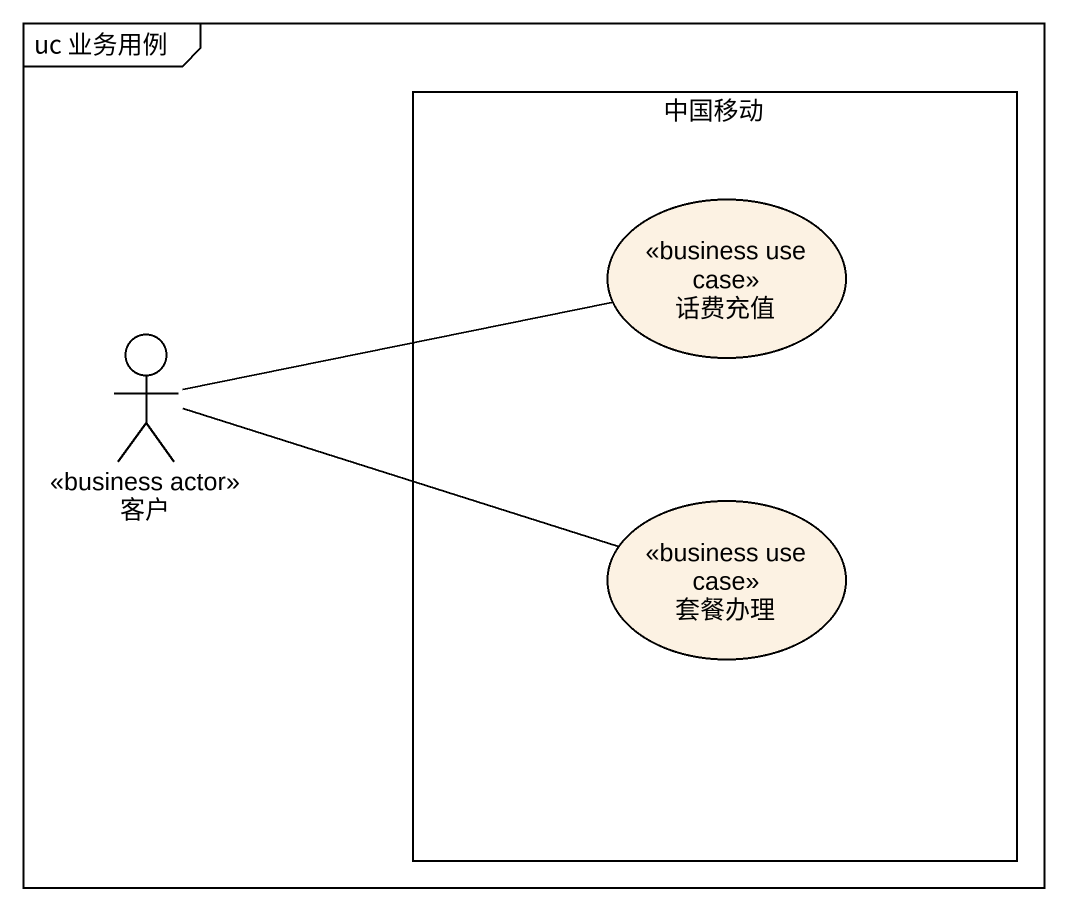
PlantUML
@startuml
mainframe uc 业务用例
rectangle 中国移动 {
  usecase 话费充值 <<business use case>>
  usecase 套餐办理 <<business use case>>
}
actor 客户 <<business actor>>
客户 -right- 话费充值
客户 -right- 套餐办理
@enduml
